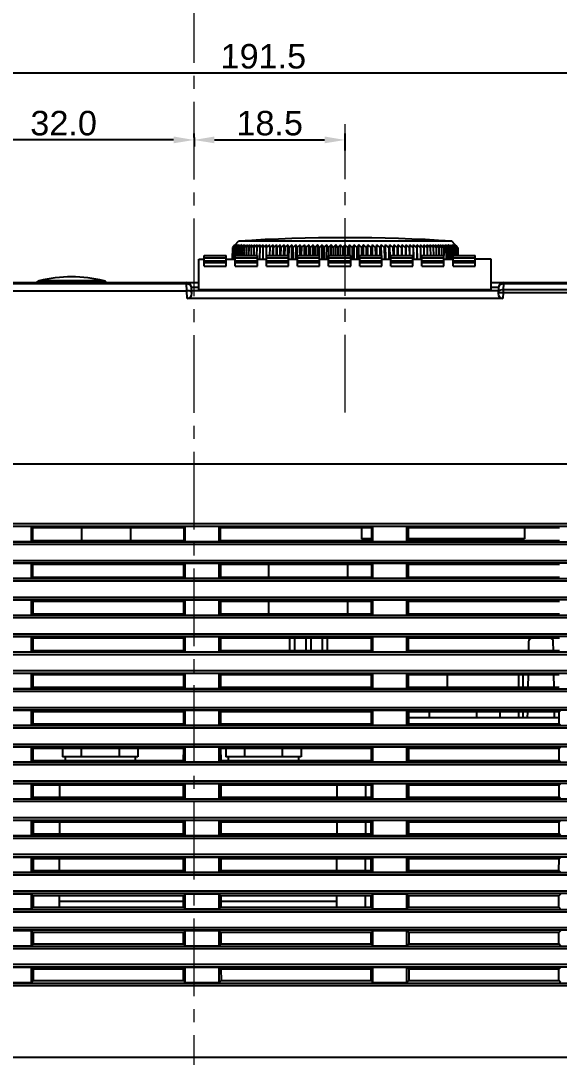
# Model space of a CAD drawing. Header units: millimetres. Extents: x 509 to 2357, y -197 to 647.
# Drawn here: x 2044.2 to 2110.2, y -30.8 to 96.1 of the extents above; entities that cross this region are included whole.
import ezdxf

# ---------------------------------------------------------------- set-up
doc = ezdxf.new("R2010")
doc.units = ezdxf.units.MM
doc.header["$PDMODE"] = 3
doc.header["$PDSIZE"] = 0.7
doc.linetypes.add('CENTER', pattern=[17.8, 10.75, -2.35, 2.35, -2.35])
doc.linetypes.add('CENTER2', pattern=[28.575, 19.05, -3.175, 3.175, -3.175])
doc.layers.get('Defpoints').update_dxf_attribs({"linetype": 'CONTINUOUS'})
doc.layers.add('3', color=112, linetype='CENTER', lineweight=15)
for name, color, linetype in [('BUTTON_PUSH_DXF_CONTINUOUS_LINE', 7, 'CONTINUOUS'), ('CASE_BODY_55DXF_CONTINUOUS_LINE', 7, 'CONTINUOUS'), ('COVER_TOP_55DXF_CONTINUOUS_LINE', 7, 'CONTINUOUS'), ('CT-16W_DXF_CONTINUOUS_LINE', 7, 'CONTINUOUS'), ('Dim', 1, 'CONTINUOUS'), ('FUSE50FE_DXF_CONTINUOUS_LINE', 7, 'CONTINUOUS'), ('HEX_M5X12_DXF_CONTINUOUS_LINE', 7, 'CONTINUOUS'), ('HEX_M6X12_DXF_CONTINUOUS_LINE', 7, 'CONTINUOUS'), ('KNOB_ROTARY_DXF_CONTINUOUS_LINE', 7, 'CONTINUOUS'), ('RELAY_HF49FDDXF_CONTINUOUS_LINE', 7, 'CONTINUOUS'), ('S_WASHER_M5_DXF_CONTINUOUS_LINE', 7, 'CONTINUOUS'), ('TERMINAL_DG2DXF_CONTINUOUS_LINE', 7, 'CONTINUOUS'), ('TRANSE_13_DXF_CONTINUOUS_LINE', 7, 'CONTINUOUS'), ('VR_DXF_CONTINUOUS_LINE', 7, 'CONTINUOUS')]:
    doc.layers.add(name, color=color, linetype=linetype)
doc.styles.add('OMI-1', font='arial.ttf', dxfattribs={"oblique": 1, "height": 3})
doc.dimstyles.new('1', dxfattribs={"dimtxt": 5, "dimasz": 2.5, "dimexe": 0.8, "dimexo": 0.3, "dimgap": 0.5, "dimtad": 1, "dimtoh": 1, "dimdec": 1, "dimzin": 0, "dimdsep": 46, "dimtxsty": 'OMI-1', "dimcen": 0, "dimclrd": 256, "dimclre": 256, "dimclrt": 256, "dimadec": 0, "dimazin": 0, "dimtfac": 0.8, "dimtdec": 1, "dimtix": 1, "dimtmove": 0, "dimatfit": 3, "dimfxl": 1, "dimtolj": 1, "dimtzin": 0, "dimarcsym": 0})

# ---------------------------------------------------------------- blocks, each defined once
blk = doc.blocks.new('*D4118')
at = {"layer": 'Defpoints', "color": 0}
for p in [(2033.47, 81.52), (2065.47, 82.13), (2033.47, 67.55)]:
    blk.add_point(p, dxfattribs=at)
at = {"layer": 'Dim', "lineweight": -2}
for p, q in [((2033.47, 67.85), (2033.47, 82.32)), ((2062.97, 81.52), (2035.97, 81.52)), ((2065.47, 81.83), (2065.47, 80.72))]:
    blk.add_line(p, q, dxfattribs=at)
at = {"layer": 'Dim'}
for points in [[(2035.97, 81.94), (2035.97, 81.11), (2033.47, 81.52)], [(2062.97, 81.11), (2062.97, 81.94), (2065.47, 81.52)]]:
    blk.add_solid(points, dxfattribs=at)
at = {"layer": 'Dim', "insert": (2049.47, 83.56), "char_height": 3, "attachment_point": 5, "style": 'OMI-1'}
blk.add_mtext('\\A1;32.0', dxfattribs=at)
blk = doc.blocks.new('*D4119')
at = {"layer": 'Defpoints', "color": 0}
for p in [(2065.47, 81.52), (2083.97, 81.52), (2083.97, 79.91)]:
    blk.add_point(p, dxfattribs=at)
at = {"layer": 'Dim', "lineweight": -2}
for p, q in [((2065.47, 81.82), (2065.47, 82.32)), ((2067.97, 81.52), (2081.47, 81.52)), ((2083.97, 80.21), (2083.97, 82.32))]:
    blk.add_line(p, q, dxfattribs=at)
at = {"layer": 'Dim'}
for points in [[(2067.97, 81.94), (2067.97, 81.11), (2065.47, 81.52)], [(2081.47, 81.11), (2081.47, 81.94), (2083.97, 81.52)]]:
    blk.add_solid(points, dxfattribs=at)
at = {"layer": 'Dim', "insert": (2074.72, 83.56), "char_height": 3, "attachment_point": 5, "style": 'OMI-1'}
blk.add_mtext('\\A1;18.5', dxfattribs=at)
blk = doc.blocks.new('*D4126')
at = {"layer": 'Defpoints', "color": 0}
for p in [(2169.71, 89.72), (1978.17, 41.85), (2169.71, 3.75)]:
    blk.add_point(p, dxfattribs=at)
at = {"layer": 'Dim', "lineweight": -2}
for p, q in [((1978.17, 42.15), (1978.17, 90.52)), ((2169.71, 4.05), (2169.71, 90.52)), ((1980.67, 89.72), (2167.21, 89.72))]:
    blk.add_line(p, q, dxfattribs=at)
at = {"layer": 'Dim'}
for points in [[(1980.67, 90.14), (1980.67, 89.3), (1978.17, 89.72)], [(2167.21, 89.3), (2167.21, 90.14), (2169.71, 89.72)]]:
    blk.add_solid(points, dxfattribs=at)
at = {"layer": 'Dim', "insert": (2073.94, 91.75), "char_height": 3, "attachment_point": 5, "style": 'OMI-1'}
blk.add_mtext('\\A1;191.5', dxfattribs=at)

msp = doc.modelspace()

# ---------------------------------------------------------------- linework, layer by layer
at = {"layer": '3', "linetype": 'CENTER2', "ltscale": 0.5}
for p, q in [((2065.47, -109.07), (2065.47, 183.69)), ((2083.97, 48.14), (2083.97, 83.46))]:
    msp.add_line(p, q, dxfattribs=at)
at = {"layer": 'BUTTON_PUSH_DXF_CONTINUOUS_LINE', "color": 7, "linetype": 'Continuous'}
msp.add_line((2054.43, 64.27), (2046.51, 64.27), dxfattribs=at)
for centre, radius, start, end in [((2050.47, 48.32), 16.43, 76.0428, 103.9572), ((2046.65, 63.68), 0.6, 103.9572, 142.2064), ((2054.29, 63.68), 0.6, 37.7936, 76.0428)]:
    msp.add_arc(centre, radius, start, end, dxfattribs=at)
at = {"layer": 'CASE_BODY_55DXF_CONTINUOUS_LINE', "color": 7, "linetype": 'Continuous'}
for p, q in [((1978.47, 41.85), (2152.47, 41.85)), ((2020.47, 34.53), (2135.47, 34.53)), ((2020.47, 34.23), (2135.47, 34.23)), ((2045.56, 34.16), (2041.38, 34.16)), ((2045.56, 32.34), (2045.56, 34.16)), ((2045.56, 34.16), (2045.69, 34.03)), ((2045.69, 34.03), (2045.69, 32.47)), ((2064.25, 34.03), (2045.69, 34.03)), ((2064.38, 34.16), (2064.25, 34.03)), ((2064.25, 32.47), (2064.25, 34.03)), ((2064.38, 32.34), (2064.38, 34.16)), ((2068.56, 34.16), (2064.38, 34.16)), ((2068.56, 32.34), (2068.56, 34.16)), ((2068.56, 34.16), (2068.69, 34.03)), ((2068.69, 34.03), (2068.69, 32.47)), ((2087.25, 34.03), (2068.69, 34.03)), ((2087.38, 34.16), (2087.25, 34.03)), ((2087.25, 32.47), (2087.25, 34.03)), ((2087.38, 32.34), (2087.38, 34.16)), ((2091.56, 34.16), (2087.38, 34.16)), ((2091.56, 32.34), (2091.56, 34.16)), ((2091.56, 34.16), (2091.69, 34.03)), ((2091.69, 34.03), (2091.69, 32.47)), ((2110.25, 34.03), (2091.69, 34.03)), ((2135.47, 32.27), (2020.47, 32.27)), ((2135.47, 31.98), (2020.47, 31.98)), ((2041.38, 32.34), (2045.56, 32.34)), ((2045.56, 32.34), (2045.69, 32.47)), ((2045.69, 32.47), (2064.25, 32.47)), ((2064.38, 32.34), (2064.25, 32.47)), ((2064.38, 32.34), (2068.56, 32.34)), ((2068.56, 32.34), (2068.69, 32.47)), ((2068.69, 32.47), (2087.25, 32.47)), ((2087.38, 32.34), (2087.25, 32.47)), ((2087.38, 32.34), (2091.56, 32.34)), ((2091.56, 32.34), (2091.69, 32.47)), ((2091.69, 32.47), (2110.25, 32.47)), ((2020.47, 30.03), (2135.47, 30.03)), ((2020.47, 29.73), (2135.47, 29.73)), ((2045.56, 29.66), (2041.38, 29.66)), ((2045.56, 27.84), (2045.56, 29.66)), ((2045.56, 29.66), (2045.7, 29.52)), ((2045.7, 29.52), (2045.7, 27.98)), ((2064.24, 29.52), (2045.7, 29.52)), ((2064.38, 29.66), (2064.24, 29.52)), ((2064.24, 27.98), (2064.24, 29.52)), ((2064.38, 27.84), (2064.38, 29.66)), ((2068.56, 29.66), (2064.38, 29.66)), ((2068.56, 27.84), (2068.56, 29.66)), ((2068.56, 29.66), (2068.7, 29.52)), ((2068.7, 29.52), (2068.7, 27.98)), ((2087.24, 29.52), (2068.7, 29.52)), ((2087.38, 29.66), (2087.24, 29.52)), ((2087.24, 27.98), (2087.24, 29.52)), ((2087.38, 27.84), (2087.38, 29.66)), ((2091.56, 29.66), (2087.38, 29.66)), ((2091.56, 27.84), (2091.56, 29.66)), ((2091.56, 29.66), (2091.7, 29.52)), ((2091.7, 29.52), (2091.7, 27.98)), ((2110.24, 29.52), (2091.7, 29.52)), ((2045.56, 27.84), (2045.7, 27.98)), ((2045.7, 27.98), (2064.24, 27.98)), ((2064.38, 27.84), (2064.24, 27.98)), ((2068.56, 27.84), (2068.7, 27.98)), ((2068.7, 27.98), (2087.24, 27.98)), ((2087.38, 27.84), (2087.24, 27.98)), ((2091.56, 27.84), (2091.7, 27.98)), ((2091.7, 27.98), (2110.24, 27.98)), ((2135.47, 27.77), (2020.47, 27.77)), ((2135.47, 27.48), (2020.47, 27.48)), ((2041.38, 27.84), (2045.56, 27.84)), ((2064.38, 27.84), (2068.56, 27.84)), ((2087.38, 27.84), (2091.56, 27.84)), ((2020.47, 25.53), (2135.47, 25.53)), ((2020.47, 25.23), (2135.47, 25.23)), ((2045.56, 25.16), (2041.38, 25.16)), ((2045.56, 23.34), (2045.56, 25.16)), ((2045.56, 25.16), (2045.71, 25.01)), ((2045.71, 25.01), (2045.71, 23.49)), ((2064.23, 25.01), (2045.71, 25.01)), ((2064.38, 25.16), (2064.23, 25.01)), ((2064.23, 23.49), (2064.23, 25.01)), ((2064.38, 23.34), (2064.38, 25.16)), ((2068.56, 25.16), (2064.38, 25.16)), ((2068.56, 23.34), (2068.56, 25.16)), ((2068.56, 25.16), (2068.71, 25.01)), ((2068.71, 25.01), (2068.71, 23.49)), ((2087.23, 25.01), (2068.71, 25.01)), ((2087.38, 25.16), (2087.23, 25.01)), ((2087.23, 23.49), (2087.23, 25.01)), ((2087.38, 23.34), (2087.38, 25.16)), ((2091.56, 25.16), (2087.38, 25.16)), ((2091.56, 23.34), (2091.56, 25.16)), ((2091.56, 25.16), (2091.71, 25.01)), ((2091.71, 25.01), (2091.71, 23.49)), ((2110.23, 25.01), (2091.71, 25.01)), ((2135.47, 23.27), (2020.47, 23.27)), ((2135.47, 22.98), (2020.47, 22.98)), ((2041.38, 23.34), (2045.56, 23.34)), ((2045.56, 23.34), (2045.71, 23.49)), ((2045.71, 23.49), (2064.23, 23.49)), ((2064.38, 23.34), (2064.23, 23.49)), ((2064.38, 23.34), (2068.56, 23.34)), ((2068.56, 23.34), (2068.71, 23.49)), ((2068.71, 23.49), (2087.23, 23.49)), ((2087.38, 23.34), (2087.23, 23.49)), ((2087.38, 23.34), (2091.56, 23.34)), ((2091.56, 23.34), (2091.71, 23.49)), ((2091.71, 23.49), (2110.23, 23.49)), ((2020.47, 21.03), (2135.47, 21.03)), ((2020.47, 20.73), (2135.47, 20.73)), ((2045.56, 20.66), (2041.38, 20.66)), ((2045.56, 18.84), (2045.56, 20.66)), ((2045.56, 20.66), (2045.71, 20.51)), ((2045.71, 20.51), (2045.72, 19)), ((2064.23, 20.51), (2045.71, 20.51)), ((2064.38, 20.66), (2064.23, 20.51)), ((2064.23, 19), (2064.23, 20.51)), ((2064.38, 18.84), (2064.38, 20.66)), ((2068.56, 20.66), (2064.38, 20.66)), ((2068.56, 18.84), (2068.56, 20.66)), ((2068.56, 20.66), (2068.71, 20.51)), ((2068.71, 20.51), (2068.72, 19)), ((2087.23, 20.51), (2068.71, 20.51)), ((2087.38, 20.66), (2087.23, 20.51)), ((2087.23, 19), (2087.23, 20.51)), ((2087.38, 18.84), (2087.38, 20.66)), ((2091.56, 20.66), (2087.38, 20.66)), ((2091.56, 18.84), (2091.56, 20.66)), ((2091.56, 20.66), (2091.71, 20.51)), ((2091.71, 20.51), (2091.72, 19)), ((2110.23, 20.51), (2091.71, 20.51)), ((2106.46, 20.06), (2106.44, 19)), ((2109.5, 19), (2109.48, 20.06)), ((2135.47, 18.77), (2020.47, 18.77)), ((2135.47, 18.48), (2020.47, 18.48)), ((2041.38, 18.84), (2045.56, 18.84)), ((2045.56, 18.84), (2045.72, 19)), ((2045.72, 19), (2064.23, 19)), ((2064.38, 18.84), (2064.23, 19)), ((2064.38, 18.84), (2068.56, 18.84)), ((2068.56, 18.84), (2068.72, 19)), ((2068.72, 19), (2087.23, 19)), ((2087.38, 18.84), (2087.23, 19)), ((2087.38, 18.84), (2091.56, 18.84)), ((2091.56, 18.84), (2091.72, 19)), ((2091.72, 19), (2110.23, 19)), ((2020.47, 16.53), (2135.47, 16.53)), ((2020.47, 16.23), (2135.47, 16.23)), ((2045.56, 16.16), (2041.38, 16.16)), ((2045.56, 14.34), (2045.56, 16.16)), ((2045.56, 16.16), (2045.72, 16)), ((2045.72, 16), (2045.72, 14.5)), ((2064.22, 16), (2045.72, 16)), ((2064.38, 16.16), (2064.22, 16)), ((2064.22, 14.5), (2064.22, 16)), ((2064.38, 14.34), (2064.38, 16.16)), ((2068.56, 16.16), (2064.38, 16.16)), ((2068.56, 14.34), (2068.56, 16.16)), ((2068.56, 16.16), (2068.72, 16)), ((2068.72, 16), (2068.72, 14.5)), ((2087.22, 16), (2068.72, 16)), ((2087.38, 16.16), (2087.22, 16)), ((2087.22, 14.5), (2087.22, 16)), ((2087.38, 14.34), (2087.38, 16.16)), ((2091.56, 16.16), (2087.38, 16.16)), ((2091.56, 14.34), (2091.56, 16.16)), ((2091.56, 16.16), (2091.72, 16)), ((2091.72, 16), (2091.72, 14.5)), ((2110.22, 16), (2091.72, 16)), ((2106.39, 16), (2106.36, 14.5)), ((2109.58, 14.5), (2109.55, 16)), ((2135.47, 14.27), (2020.47, 14.27)), ((2135.47, 13.98), (2020.47, 13.98)), ((2041.38, 14.34), (2045.56, 14.34)), ((2045.56, 14.34), (2045.72, 14.5)), ((2045.72, 14.5), (2064.22, 14.5)), ((2064.38, 14.34), (2064.22, 14.5)), ((2064.38, 14.34), (2068.56, 14.34)), ((2068.56, 14.34), (2068.72, 14.5)), ((2068.72, 14.5), (2087.22, 14.5)), ((2087.38, 14.34), (2087.22, 14.5)), ((2087.38, 14.34), (2091.56, 14.34)), ((2091.56, 14.34), (2091.72, 14.5)), ((2091.72, 14.5), (2110.22, 14.5)), ((2020.47, 12.03), (2135.47, 12.03)), ((2020.47, 11.73), (2135.47, 11.73)), ((2045.56, 11.66), (2041.38, 11.66)), ((2045.56, 9.84), (2045.56, 11.66)), ((2045.56, 11.66), (2045.73, 11.49)), ((2045.73, 11.49), (2045.73, 10.01)), ((2064.21, 11.49), (2045.73, 11.49)), ((2064.38, 11.66), (2064.21, 11.49)), ((2064.21, 10.01), (2064.21, 11.49)), ((2064.38, 9.84), (2064.38, 11.66)), ((2068.56, 11.66), (2064.38, 11.66)), ((2068.56, 9.84), (2068.56, 11.66)), ((2068.56, 11.66), (2068.73, 11.49)), ((2068.73, 11.49), (2068.73, 10.01)), ((2087.21, 11.49), (2068.73, 11.49)), ((2087.38, 11.66), (2087.21, 11.49)), ((2087.21, 10.01), (2087.21, 11.49)), ((2087.38, 9.84), (2087.38, 11.66)), ((2091.56, 11.66), (2087.38, 11.66)), ((2091.56, 9.84), (2091.56, 11.66)), ((2091.56, 11.66), (2091.73, 11.49)), ((2091.73, 11.49), (2091.73, 10.01)), ((2110.21, 11.49), (2091.73, 11.49)), ((2106.31, 11.49), (2106.3, 10.75)), ((2109.64, 10.75), (2109.63, 11.49)), ((2110.38, 11.66), (2110.21, 11.49)), ((2110.21, 10.01), (2110.21, 11.49)), ((2110.21, 10.75), (2091.73, 10.75)), ((2135.47, 9.77), (2020.47, 9.77)), ((2135.47, 9.48), (2020.47, 9.48)), ((2041.38, 9.84), (2045.56, 9.84)), ((2045.56, 9.84), (2045.73, 10.01)), ((2045.73, 10.01), (2064.21, 10.01)), ((2064.38, 9.84), (2064.21, 10.01)), ((2064.38, 9.84), (2068.56, 9.84)), ((2068.56, 9.84), (2068.73, 10.01)), ((2068.73, 10.01), (2087.21, 10.01)), ((2087.38, 9.84), (2087.21, 10.01)), ((2087.38, 9.84), (2091.56, 9.84)), ((2091.56, 9.84), (2091.73, 10.01)), ((2091.73, 10.01), (2110.21, 10.01)), ((2110.38, 9.84), (2110.21, 10.01)), ((2020.47, 7.53), (2135.47, 7.53)), ((2020.47, 7.23), (2135.47, 7.23)), ((2045.56, 7.16), (2041.38, 7.16)), ((2045.56, 5.34), (2045.56, 7.16)), ((2045.56, 7.16), (2045.73, 6.99)), ((2045.73, 6.99), (2045.74, 5.52)), ((2064.21, 6.99), (2045.73, 6.99)), ((2064.2, 5.52), (2064.21, 6.99)), ((2064.38, 7.16), (2064.21, 6.99)), ((2064.38, 5.34), (2064.38, 7.16)), ((2068.56, 7.16), (2064.38, 7.16)), ((2068.56, 5.34), (2068.56, 7.16)), ((2068.56, 7.16), (2068.73, 6.99)), ((2068.73, 6.99), (2068.74, 5.52)), ((2087.21, 6.99), (2068.73, 6.99)), ((2087.2, 5.52), (2087.21, 6.99)), ((2087.38, 7.16), (2087.21, 6.99)), ((2087.38, 5.34), (2087.38, 7.16)), ((2091.56, 7.16), (2087.38, 7.16)), ((2091.56, 5.34), (2091.56, 7.16)), ((2091.56, 7.16), (2091.73, 6.99)), ((2091.73, 6.99), (2091.74, 5.52)), ((2110.21, 6.99), (2091.73, 6.99)), ((2110.2, 5.52), (2110.21, 6.99)), ((2110.38, 7.16), (2110.21, 6.99)), ((2135.47, 5.27), (2020.47, 5.27)), ((2041.38, 5.34), (2045.56, 5.34)), ((2045.56, 5.34), (2045.74, 5.52)), ((2045.74, 5.52), (2064.2, 5.52)), ((2064.38, 5.34), (2064.2, 5.52)), ((2064.38, 5.34), (2068.56, 5.34)), ((2068.56, 5.34), (2068.74, 5.52)), ((2068.74, 5.52), (2087.2, 5.52)), ((2087.38, 5.34), (2087.2, 5.52)), ((2087.38, 5.34), (2091.56, 5.34)), ((2091.56, 5.34), (2091.74, 5.52)), ((2091.74, 5.52), (2110.2, 5.52)), ((2110.38, 5.34), (2110.2, 5.52)), ((2135.47, 4.98), (2020.47, 4.98)), ((2020.47, 3.03), (2135.47, 3.03)), ((2020.47, 2.73), (2135.47, 2.73)), ((2045.56, 2.66), (2041.38, 2.66)), ((2045.56, 0.84), (2045.56, 2.66)), ((2045.56, 2.66), (2045.74, 2.48)), ((2064.38, 2.66), (2064.2, 2.48)), ((2064.38, 0.84), (2064.38, 2.66)), ((2068.56, 2.66), (2064.38, 2.66)), ((2068.56, 0.84), (2068.56, 2.66)), ((2068.56, 2.66), (2068.74, 2.48)), ((2087.38, 2.66), (2087.2, 2.48)), ((2087.38, 0.84), (2087.38, 2.66)), ((2091.56, 2.66), (2087.38, 2.66)), ((2091.56, 0.84), (2091.56, 2.66)), ((2091.56, 2.66), (2091.74, 2.48)), ((2110.38, 2.66), (2110.2, 2.48)), ((2045.74, 2.48), (2045.74, 1.02)), ((2064.2, 2.48), (2045.74, 2.48)), ((2064.2, 1.02), (2064.2, 2.48)), ((2068.74, 2.48), (2068.74, 1.02)), ((2087.2, 2.48), (2068.74, 2.48)), ((2087.2, 1.02), (2087.2, 2.48)), ((2091.74, 2.48), (2091.74, 1.02)), ((2110.2, 2.48), (2091.74, 2.48)), ((2110.2, 1.02), (2110.2, 2.48)), ((2135.47, 0.77), (2020.47, 0.77)), ((2135.47, 0.48), (2020.47, 0.48)), ((2041.38, 0.84), (2045.56, 0.84)), ((2045.56, 0.84), (2045.74, 1.02)), ((2045.74, 1.02), (2064.2, 1.02)), ((2064.38, 0.84), (2064.2, 1.02)), ((2064.38, 0.84), (2068.56, 0.84)), ((2068.56, 0.84), (2068.74, 1.02)), ((2068.74, 1.02), (2087.2, 1.02)), ((2087.38, 0.84), (2087.2, 1.02)), ((2087.38, 0.84), (2091.56, 0.84)), ((2091.56, 0.84), (2091.74, 1.02)), ((2091.74, 1.02), (2110.2, 1.02)), ((2110.38, 0.84), (2110.2, 1.02)), ((2020.47, -1.47), (2135.47, -1.47)), ((2020.47, -1.77), (2135.47, -1.77)), ((2045.56, -1.84), (2041.38, -1.84)), ((2045.56, -3.66), (2045.56, -1.84)), ((2045.56, -1.84), (2045.75, -2.03)), ((2045.75, -2.03), (2045.75, -3.47)), ((2064.19, -2.03), (2045.75, -2.03)), ((2064.38, -1.84), (2064.19, -2.03)), ((2064.19, -3.47), (2064.19, -2.03)), ((2064.38, -3.66), (2064.38, -1.84)), ((2068.56, -1.84), (2064.38, -1.84)), ((2068.56, -3.66), (2068.56, -1.84)), ((2068.56, -1.84), (2068.75, -2.03)), ((2068.75, -2.03), (2068.75, -3.47)), ((2087.19, -2.03), (2068.75, -2.03)), ((2087.38, -1.84), (2087.19, -2.03)), ((2087.19, -3.47), (2087.19, -2.03)), ((2087.38, -3.66), (2087.38, -1.84)), ((2091.56, -1.84), (2087.38, -1.84)), ((2091.56, -3.66), (2091.56, -1.84)), ((2091.56, -1.84), (2091.75, -2.03)), ((2110.19, -2.03), (2091.75, -2.03)), ((2091.75, -2.03), (2091.75, -3.47)), ((2110.38, -1.84), (2110.19, -2.03)), ((2110.19, -3.47), (2110.19, -2.03)), ((2135.47, -3.73), (2020.47, -3.73)), ((2041.38, -3.66), (2045.56, -3.66)), ((2045.56, -3.66), (2045.75, -3.47)), ((2045.75, -3.47), (2064.19, -3.47)), ((2064.38, -3.66), (2064.19, -3.47)), ((2064.38, -3.66), (2068.56, -3.66)), ((2068.56, -3.66), (2068.75, -3.47)), ((2068.75, -3.47), (2087.19, -3.47)), ((2087.38, -3.66), (2087.19, -3.47)), ((2087.38, -3.66), (2091.56, -3.66)), ((2091.56, -3.66), (2091.75, -3.47)), ((2091.75, -3.47), (2110.19, -3.47)), ((2110.38, -3.66), (2110.19, -3.47)), ((2135.47, -4.02), (2020.47, -4.02)), ((2020.47, -5.97), (2135.47, -5.97)), ((2020.47, -6.27), (2135.47, -6.27)), ((2045.56, -6.34), (2041.38, -6.34)), ((2045.56, -8.16), (2045.56, -6.34)), ((2045.56, -6.34), (2045.75, -6.53)), ((2064.38, -6.34), (2064.19, -6.53)), ((2064.38, -8.16), (2064.38, -6.34)), ((2068.56, -6.34), (2064.38, -6.34)), ((2068.56, -8.16), (2068.56, -6.34)), ((2068.56, -6.34), (2068.75, -6.53)), ((2087.38, -6.34), (2087.19, -6.53)), ((2087.38, -8.16), (2087.38, -6.34)), ((2091.56, -6.34), (2087.38, -6.34)), ((2091.56, -8.16), (2091.56, -6.34)), ((2091.56, -6.34), (2091.75, -6.53)), ((2110.38, -6.34), (2110.19, -6.53)), ((2045.75, -6.53), (2045.76, -7.96)), ((2064.19, -6.53), (2045.75, -6.53)), ((2064.18, -7.96), (2064.19, -6.53)), ((2068.75, -6.53), (2068.76, -7.96)), ((2087.19, -6.53), (2068.75, -6.53)), ((2087.18, -7.96), (2087.19, -6.53)), ((2110.19, -6.53), (2091.75, -6.53)), ((2091.75, -6.53), (2091.76, -7.96)), ((2110.18, -7.96), (2110.19, -6.53)), ((2135.47, -8.23), (2020.47, -8.23)), ((2135.47, -8.52), (2020.47, -8.52)), ((2041.38, -8.16), (2045.56, -8.16)), ((2045.56, -8.16), (2045.76, -7.96)), ((2045.76, -7.96), (2064.18, -7.96)), ((2064.38, -8.16), (2064.18, -7.96)), ((2064.38, -8.16), (2068.56, -8.16)), ((2068.56, -8.16), (2068.76, -7.96)), ((2068.76, -7.96), (2087.18, -7.96)), ((2087.38, -8.16), (2087.18, -7.96)), ((2087.38, -8.16), (2091.56, -8.16)), ((2091.56, -8.16), (2091.76, -7.96)), ((2091.76, -7.96), (2110.18, -7.96)), ((2110.38, -8.16), (2110.18, -7.96)), ((2135.47, -10.47), (1995.47, -10.47)), ((2135.47, -10.77), (1995.47, -10.77)), ((2045.56, -10.84), (2041.38, -10.84)), ((2045.56, -12.66), (2045.56, -10.84)), ((2045.56, -10.84), (2045.76, -11.04)), ((2045.76, -11.04), (2045.76, -12.46)), ((2064.18, -11.04), (2045.76, -11.04)), ((2064.38, -10.84), (2064.18, -11.04)), ((2064.18, -12.46), (2064.18, -11.04)), ((2064.38, -12.66), (2064.38, -10.84)), ((2068.56, -10.84), (2064.38, -10.84)), ((2068.56, -12.66), (2068.56, -10.84)), ((2068.56, -10.84), (2068.76, -11.04)), ((2068.76, -11.04), (2068.76, -12.46)), ((2087.18, -11.04), (2068.76, -11.04)), ((2087.38, -10.84), (2087.18, -11.04)), ((2087.18, -12.46), (2087.18, -11.04)), ((2091.56, -10.84), (2087.38, -10.84)), ((2087.38, -12.66), (2087.38, -10.84)), ((2091.56, -12.66), (2091.56, -10.84)), ((2091.56, -10.84), (2091.76, -11.04)), ((2110.18, -11.04), (2091.76, -11.04)), ((2091.76, -11.04), (2091.76, -12.46)), ((2110.38, -10.84), (2110.18, -11.04)), ((2110.18, -12.46), (2110.18, -11.04)), ((2041.38, -12.66), (2045.56, -12.66)), ((2045.56, -12.66), (2045.76, -12.46)), ((2045.76, -12.46), (2064.18, -12.46)), ((2064.38, -12.66), (2064.18, -12.46)), ((2064.38, -12.66), (2068.56, -12.66)), ((2068.56, -12.66), (2068.76, -12.46)), ((2068.76, -12.46), (2087.18, -12.46)), ((2087.38, -12.66), (2087.18, -12.46)), ((2087.38, -12.66), (2091.56, -12.66)), ((2091.56, -12.66), (2091.76, -12.46)), ((2091.76, -12.46), (2110.18, -12.46)), ((2110.38, -12.66), (2110.18, -12.46)), ((1995.47, -12.73), (2135.47, -12.73)), ((1995.47, -13.02), (2135.47, -13.02)), ((2135.47, -14.97), (1995.47, -14.97)), ((2135.47, -15.27), (1995.47, -15.27)), ((2045.56, -15.34), (2041.38, -15.34)), ((2045.56, -17.16), (2045.56, -15.34)), ((2045.56, -15.34), (2045.77, -15.55)), ((2045.77, -15.55), (2045.77, -16.95)), ((2064.17, -15.55), (2045.77, -15.55)), ((2064.38, -15.34), (2064.17, -15.55)), ((2064.17, -16.95), (2064.17, -15.55)), ((2064.38, -17.16), (2064.38, -15.34)), ((2068.56, -15.34), (2064.38, -15.34)), ((2068.56, -17.16), (2068.56, -15.34)), ((2068.56, -15.34), (2068.77, -15.55)), ((2068.77, -15.55), (2068.77, -16.95)), ((2087.17, -15.55), (2068.77, -15.55)), ((2087.38, -15.34), (2087.17, -15.55)), ((2087.17, -16.95), (2087.17, -15.55)), ((2091.56, -15.34), (2087.38, -15.34)), ((2087.38, -17.16), (2087.38, -15.34)), ((2091.56, -15.34), (2091.77, -15.55)), ((2091.56, -17.16), (2091.56, -15.34)), ((2110.17, -15.55), (2091.77, -15.55)), ((2091.77, -15.55), (2091.77, -16.95)), ((2110.38, -15.34), (2110.17, -15.55)), ((2110.17, -16.95), (2110.17, -15.55)), ((1995.47, -17.23), (2135.47, -17.23)), ((1995.47, -17.52), (2135.47, -17.52)), ((2041.38, -17.16), (2045.56, -17.16)), ((2045.56, -17.16), (2045.77, -16.95)), ((2045.77, -16.95), (2064.17, -16.95)), ((2064.38, -17.16), (2064.17, -16.95)), ((2064.38, -17.16), (2068.56, -17.16)), ((2068.56, -17.16), (2068.77, -16.95)), ((2068.77, -16.95), (2087.17, -16.95)), ((2087.38, -17.16), (2087.17, -16.95)), ((2087.38, -17.16), (2091.56, -17.16)), ((2091.56, -17.16), (2091.77, -16.95)), ((2091.77, -16.95), (2110.17, -16.95)), ((2110.38, -17.16), (2110.17, -16.95)), ((2135.47, -19.47), (1995.47, -19.47)), ((2135.47, -19.77), (1995.47, -19.77)), ((2045.56, -19.84), (2041.38, -19.84)), ((2045.56, -21.66), (2045.56, -19.84)), ((2045.56, -19.84), (2045.77, -20.05)), ((2045.77, -20.05), (2045.78, -21.44)), ((2064.17, -20.05), (2045.77, -20.05)), ((2064.16, -21.44), (2064.17, -20.05)), ((2064.38, -19.84), (2064.17, -20.05)), ((2064.38, -21.66), (2064.38, -19.84)), ((2068.56, -19.84), (2064.38, -19.84)), ((2068.56, -19.84), (2068.77, -20.05)), ((2068.56, -21.66), (2068.56, -19.84)), ((2087.17, -20.05), (2068.77, -20.05)), ((2068.77, -20.05), (2068.78, -21.44)), ((2087.16, -21.44), (2087.17, -20.05)), ((2087.38, -19.84), (2087.17, -20.05)), ((2091.56, -19.84), (2087.38, -19.84)), ((2087.38, -21.66), (2087.38, -19.84)), ((2091.56, -19.84), (2091.77, -20.05)), ((2091.56, -21.66), (2091.56, -19.84)), ((2110.17, -20.05), (2091.77, -20.05)), ((2091.77, -20.05), (2091.78, -21.44)), ((2110.16, -21.44), (2110.17, -20.05)), ((2110.38, -19.84), (2110.17, -20.05)), ((2045.56, -21.66), (2045.78, -21.44)), ((2045.78, -21.44), (2064.16, -21.44)), ((2064.38, -21.66), (2064.16, -21.44)), ((2068.56, -21.66), (2068.78, -21.44)), ((2068.78, -21.44), (2087.16, -21.44)), ((2087.38, -21.66), (2087.16, -21.44)), ((2091.56, -21.66), (2091.78, -21.44)), ((2091.78, -21.44), (2110.16, -21.44)), ((2110.38, -21.66), (2110.16, -21.44)), ((1995.47, -21.73), (2135.47, -21.73)), ((1995.47, -22.02), (2135.47, -22.02)), ((2041.38, -21.66), (2045.56, -21.66)), ((2064.38, -21.66), (2068.56, -21.66)), ((2087.38, -21.66), (2091.56, -21.66)), ((1978.47, -30.8), (2152.47, -30.8))]:
    msp.add_line(p, q, dxfattribs=at)
for centre, start, end in [((2106.96, 20.05), 113.619, 179), ((2108.98, 20.05), 1, 66.381)]:
    msp.add_arc(centre, 0.5, start, end, dxfattribs=at)
at = {"layer": 'COVER_TOP_55DXF_CONTINUOUS_LINE', "color": 7, "linetype": 'Continuous'}
for p, q in [((2036.97, 64.05), (2066.07, 64.05)), ((2064.55, 63.89), (2036.97, 63.89)), ((2064.55, 63.89), (2064.55, 64.05)), ((2064.59, 63.06), (2064.55, 63.89)), ((2065.19, 62.7), (2065.15, 63.48)), ((2065.15, 63.48), (2066.07, 63.48)), ((2101.87, 64.05), (2132.12, 64.05)), ((2101.87, 63.48), (2102.79, 63.48)), ((2102.79, 63.48), (2102.75, 62.7)), ((2103.39, 63.89), (2103.36, 63.22)), ((2103.39, 63.89), (2103.39, 64.05)), ((2132.12, 63.89), (2103.39, 63.89)), ((1980.58, 63.06), (2064.57, 63.06)), ((2064.62, 62.1), (2064.57, 63.06)), ((2102.77, 63.05), (2065.17, 63.05)), ((2103.36, 62.82), (2103.32, 62.1)), ((2103.36, 63.22), (2103.36, 62.82)), ((2103.36, 63.22), (2131.98, 63.22)), ((2103.36, 62.82), (2131.98, 62.82)), ((2103.32, 62.1), (2064.62, 62.1)), ((1978.47, 41.85), (2152.47, 41.85))]:
    msp.add_line(p, q, dxfattribs=at)
for centre, start, end in [((2064.55, 63.45), 3, 90), ((2103.39, 63.45), 90, 177)]:
    msp.add_arc(centre, 0.6, start, end, dxfattribs=at)
for centre, major_axis in [((2064.59, 62.7), (-0.448, 0.425)), ((2103.35, 62.7), (0.448, 0.425))]:
    msp.add_ellipse(centre, major_axis=major_axis, ratio=0.946369, start_param=-3.925621, end_param=-2.357564, dxfattribs=at)
for points, knots in [([(2065.15, 63.48), (2065.14, 63.54), (2065.1, 63.66), (2064.96, 63.79), (2064.77, 63.87), (2064.62, 63.89), (2064.55, 63.89)], [0, 0, 0, 0, 0.213017, 0.448943, 0.714421, 1, 1, 1, 1]), ([(2103.18, 63.86), (2103.08, 63.84), (2102.9, 63.75), (2102.8, 63.57), (2102.79, 63.48)], [0, 0, 0, 0, 0.544212, 1, 1, 1, 1]), ([(2064.94, 63.02), (2064.91, 63.03), (2064.8, 63.05), (2064.68, 63.06), (2064.59, 63.06)], [0, 0, 0, 0, 0.228523, 1, 1, 1, 1]), ([(2065.18, 62.82), (2065.18, 62.84), (2065.16, 62.9), (2065.07, 62.97), (2064.99, 63), (2064.94, 63.02)], [0, 0, 0, 0, 0.186289, 0.532164, 1, 1, 1, 1]), ([(2102.76, 62.82), (2102.76, 62.84), (2102.77, 62.93), (2102.82, 63.01), (2102.87, 63.05)], [0, 0, 0, 0, 0.241539, 1, 1, 1, 1]), ([(2102.76, 62.82), (2102.76, 62.82), (2102.79, 62.82), (2102.82, 62.83), (2102.9, 62.83), (2102.95, 62.83), (2102.98, 62.83)], [0, 0, 0, 0, 0.07263, 0.269152, 0.58333, 1, 1, 1, 1]), ([(2102.98, 62.83), (2103.01, 62.83), (2103.14, 62.83), (2103.26, 62.82), (2103.36, 62.82)], [0, 0, 0, 0, 0.224312, 1, 1, 1, 1]), ([(2102.99, 63.14), (2103.02, 63.15), (2103.13, 63.21), (2103.26, 63.22), (2103.36, 63.22)], [0, 0, 0, 0, 0.239461, 1, 1, 1, 1])]:
    msp.add_open_spline(points, degree=3, knots=knots, dxfattribs=at)
for points in [[(2103.39, 63.89), (2103.32, 63.89), (2103.25, 63.88), (2103.18, 63.86)], [(2102.87, 63.05), (2102.91, 63.09), (2102.95, 63.12), (2102.99, 63.14)]]:
    msp.add_open_spline(points, degree=3, dxfattribs=at)
at = {"layer": 'CT-16W_DXF_CONTINUOUS_LINE', "color": 7, "linetype": 'Continuous'}
for p, q in [((2096.47, 16), (2096.47, 14.5)), ((2105.27, 14.5), (2105.27, 16)), ((2105.77, 16), (2105.77, 14.5)), ((2105.27, 10.75), (2105.27, 11.49)), ((2105.77, 11.49), (2105.77, 10.75))]:
    msp.add_line(p, q, dxfattribs=at)
at = {"layer": 'FUSE50FE_DXF_CONTINUOUS_LINE', "color": 7, "linetype": 'Continuous'}
for p, q in [((2048.97, 2.48), (2048.97, 1.02)), ((2082.97, 2.48), (2082.97, 1.02)), ((2086.47, 2.48), (2086.47, 1.02)), ((2048.97, -2.03), (2048.97, -3.47)), ((2082.97, -2.03), (2082.97, -3.47)), ((2086.47, -2.03), (2086.47, -3.47)), ((2048.97, -7.96), (2048.97, -6.53)), ((2082.97, -7.96), (2082.97, -6.53)), ((2086.47, -7.96), (2086.47, -6.53)), ((2048.97, -12.46), (2048.97, -11.04)), ((2082.97, -12.46), (2082.97, -11.04)), ((2086.47, -12.46), (2086.47, -11.04)), ((2064.18, -11.75), (2048.97, -11.75)), ((2082.97, -11.75), (2068.76, -11.75))]:
    msp.add_line(p, q, dxfattribs=at)
at = {"layer": 'HEX_M5X12_DXF_CONTINUOUS_LINE', "color": 7, "linetype": 'Continuous'}
for p, q in [((2049.35, 6.99), (2049.35, 5.95)), ((2051.66, 6.99), (2051.66, 5.95)), ((2056.28, 6.99), (2056.28, 5.95)), ((2058.59, 6.99), (2058.59, 5.95)), ((2069.35, 6.99), (2069.35, 5.95)), ((2071.66, 6.99), (2071.66, 5.95)), ((2076.28, 6.99), (2076.28, 5.95)), ((2078.59, 6.99), (2078.59, 5.95)), ((2049.72, 5.95), (2049.35, 5.95)), ((2052.4, 5.95), (2051.29, 5.95)), ((2056.65, 5.95), (2055.54, 5.95)), ((2058.59, 5.95), (2058.22, 5.95)), ((2069.72, 5.95), (2069.35, 5.95)), ((2072.4, 5.95), (2071.29, 5.95)), ((2076.65, 5.95), (2075.54, 5.95)), ((2078.59, 5.95), (2078.22, 5.95))]:
    msp.add_line(p, q, dxfattribs=at)
at = {"layer": 'HEX_M6X12_DXF_CONTINUOUS_LINE', "color": 7, "linetype": 'Continuous'}
for p, q in [((2094.28, 11.49), (2094.28, 10.75)), ((2100.06, 11.49), (2100.06, 10.75)), ((2102.94, 11.49), (2102.94, 10.75))]:
    msp.add_line(p, q, dxfattribs=at)
at = {"layer": 'KNOB_ROTARY_DXF_CONTINUOUS_LINE', "color": 7, "linetype": 'Continuous'}
for p, q in [((2070.41, 68.6), (2070.48, 68.67)), ((2070.48, 68.67), (2070.41, 68.6)), ((2070.47, 68.63), (2070.5, 68.67)), ((2070.5, 68.67), (2070.47, 68.63)), ((2070.49, 68.68), (2070.9, 69.12)), ((2070.49, 68.6), (2070.55, 68.67)), ((2070.57, 68.6), (2070.62, 68.67)), ((2070.66, 68.6), (2070.72, 68.67)), ((2070.78, 68.6), (2070.83, 68.67)), ((2097.04, 69.12), (2070.9, 69.12)), ((2070.93, 68.6), (2070.97, 68.67)), ((2073.91, 68.34), (2073.94, 68.67)), ((2074.32, 68.34), (2074.33, 68.67)), ((2074.74, 68.34), (2074.73, 68.67)), ((2075.13, 67.35), (2075.15, 68.67)), ((2075.18, 68.34), (2075.15, 68.67)), ((2075.57, 67.35), (2075.59, 68.67)), ((2076.02, 67.35), (2076.04, 68.67)), ((2076.48, 67.35), (2076.5, 68.67)), ((2076.96, 67.35), (2076.98, 68.67)), ((2077.45, 66.92), (2077.47, 68.67)), ((2077.95, 66.92), (2077.97, 68.67)), ((2078.47, 67.35), (2078.48, 68.67)), ((2078.99, 67.35), (2079, 68.67)), ((2079.52, 67.35), (2079.53, 68.67)), ((2080.06, 67.35), (2080.07, 68.67)), ((2080.61, 67.35), (2080.61, 68.67)), ((2081.16, 66.92), (2081.16, 68.67)), ((2081.71, 66.92), (2081.72, 68.67)), ((2082.27, 67.35), (2082.28, 68.67)), ((2082.84, 67.35), (2082.84, 68.67)), ((2083.4, 67.35), (2083.41, 68.67)), ((2083.97, 67.35), (2083.97, 68.67)), ((2084.54, 67.35), (2084.54, 68.67)), ((2085.1, 66.92), (2085.1, 68.67)), ((2085.67, 66.92), (2085.66, 68.67)), ((2086.23, 67.35), (2086.22, 68.67)), ((2086.78, 67.35), (2086.78, 68.67)), ((2087.33, 67.35), (2087.33, 68.67)), ((2087.88, 67.35), (2087.87, 68.67)), ((2088.42, 67.35), (2088.41, 68.67)), ((2088.95, 66.92), (2088.94, 68.67)), ((2089.48, 66.92), (2089.46, 68.67)), ((2089.98, 67.35), (2089.97, 68.67)), ((2090.49, 67.35), (2090.47, 68.67)), ((2090.98, 67.35), (2090.96, 68.67)), ((2091.46, 67.35), (2091.44, 68.67)), ((2091.92, 67.35), (2091.9, 68.67)), ((2092.38, 66.92), (2092.35, 68.67)), ((2092.79, 68.67), (2092.77, 68.34)), ((2092.82, 66.92), (2092.79, 68.67)), ((2093.21, 68.67), (2093.2, 68.34)), ((2093.61, 68.67), (2093.62, 68.34)), ((2094, 68.67), (2094.03, 68.34)), ((2096.97, 68.67), (2097.01, 68.6)), ((2097.45, 68.68), (2097.04, 69.12)), ((2097.11, 68.67), (2097.16, 68.6)), ((2097.22, 68.67), (2097.28, 68.6)), ((2097.32, 68.67), (2097.38, 68.6)), ((2097.39, 68.67), (2097.45, 68.6)), ((2097.44, 68.67), (2097.47, 68.63)), ((2097.47, 68.63), (2097.44, 68.67)), ((2097.53, 68.6), (2097.46, 68.67)), ((2097.46, 68.67), (2097.53, 68.6)), ((2070.17, 68.34), (2070.14, 66.92)), ((2070.18, 68.34), (2070.15, 66.92)), ((2070.17, 68.34), (2070.18, 68.35)), ((2070.27, 68.43), (2070.18, 68.34)), ((2070.22, 68.34), (2070.19, 66.92)), ((2070.3, 68.41), (2070.22, 68.34)), ((2070.28, 68.34), (2070.25, 66.92)), ((2070.38, 68.44), (2070.28, 68.34)), ((2070.37, 68.34), (2070.33, 66.92)), ((2070.44, 68.41), (2070.37, 68.34)), ((2070.47, 68.34), (2070.44, 66.92)), ((2070.55, 68.41), (2070.47, 68.34)), ((2070.52, 68.4), (2070.53, 68.41)), ((2070.61, 68.34), (2070.58, 67.35)), ((2070.69, 68.42), (2070.61, 68.34)), ((2070.76, 68.34), (2070.74, 67.35)), ((2070.86, 68.43), (2070.76, 68.34)), ((2070.94, 68.34), (2070.92, 67.35)), ((2071.14, 68.34), (2071.12, 67.35)), ((2071.37, 68.34), (2071.34, 67.35)), ((2071.61, 68.34), (2071.59, 67.35)), ((2071.88, 68.34), (2071.86, 67.35)), ((2072.17, 68.34), (2072.15, 67.35)), ((2072.48, 68.34), (2072.46, 67.35)), ((2072.81, 68.34), (2072.79, 67.35)), ((2073.16, 68.34), (2073.14, 67.35)), ((2073.53, 68.34), (2073.5, 66.92)), ((2073.91, 68.34), (2073.89, 66.92)), ((2074.32, 68.34), (2074.29, 66.92)), ((2074.74, 68.34), (2074.72, 67.35)), ((2075.18, 68.34), (2075.16, 67.35)), ((2075.63, 68.34), (2075.61, 67.35)), ((2076.1, 68.34), (2076.08, 67.35)), ((2076.58, 68.34), (2076.56, 67.35)), ((2077.07, 68.34), (2077.05, 66.92)), ((2077.58, 68.34), (2077.56, 66.92)), ((2078.1, 68.34), (2078.08, 66.92)), ((2078.62, 68.34), (2078.61, 67.35)), ((2079.16, 68.34), (2079.15, 67.35)), ((2079.71, 68.34), (2079.7, 67.35)), ((2080.26, 68.34), (2080.25, 67.35)), ((2080.82, 68.34), (2080.81, 67.35)), ((2081.38, 68.34), (2081.38, 66.92)), ((2081.95, 68.34), (2081.95, 66.92)), ((2082.53, 68.34), (2082.53, 67.35)), ((2083.1, 68.34), (2083.1, 67.35)), ((2083.68, 68.34), (2083.68, 67.35)), ((2084.26, 68.34), (2084.26, 67.35)), ((2084.84, 68.34), (2084.84, 66.92)), ((2085.41, 68.34), (2085.42, 66.92)), ((2085.99, 68.34), (2085.99, 67.35)), ((2086.56, 68.34), (2086.56, 67.35)), ((2087.12, 68.34), (2087.13, 67.35)), ((2087.68, 68.34), (2087.69, 67.35)), ((2088.23, 68.34), (2088.24, 67.35)), ((2088.78, 68.34), (2088.79, 66.92)), ((2089.32, 68.34), (2089.33, 66.92)), ((2089.84, 68.34), (2089.86, 67.35)), ((2090.36, 68.34), (2090.37, 67.35)), ((2090.87, 68.34), (2090.88, 67.35)), ((2091.36, 68.34), (2091.38, 67.35)), ((2091.84, 68.34), (2091.86, 67.35)), ((2092.31, 68.34), (2092.33, 66.92)), ((2092.77, 68.34), (2092.79, 66.92)), ((2093.2, 68.34), (2093.23, 66.92)), ((2093.62, 68.34), (2093.64, 67.35)), ((2094.03, 68.34), (2094.05, 67.35)), ((2094.41, 68.34), (2094.43, 67.35)), ((2094.78, 68.34), (2094.8, 67.35)), ((2095.13, 68.34), (2095.15, 67.35)), ((2095.46, 68.34), (2095.48, 67.35)), ((2095.77, 68.34), (2095.79, 67.35)), ((2096.06, 68.34), (2096.08, 67.35)), ((2096.33, 68.34), (2096.36, 66.92)), ((2096.57, 68.34), (2096.61, 66.92)), ((2096.8, 68.34), (2096.83, 66.92)), ((2097, 68.34), (2097.03, 66.92)), ((2097.18, 68.34), (2097.08, 68.43)), ((2097.18, 68.34), (2097.2, 67.35)), ((2097.33, 68.34), (2097.25, 68.42)), ((2097.33, 68.34), (2097.36, 67.35)), ((2097.47, 68.34), (2097.39, 68.41)), ((2097.41, 68.41), (2097.42, 68.4)), ((2097.47, 68.34), (2097.49, 67.35)), ((2097.57, 68.34), (2097.5, 68.41)), ((2097.66, 68.34), (2097.56, 68.44)), ((2097.57, 68.34), (2097.6, 67.35)), ((2097.72, 68.34), (2097.65, 68.41)), ((2097.66, 68.34), (2097.68, 67.35)), ((2097.76, 68.34), (2097.67, 68.43)), ((2097.72, 68.34), (2097.74, 67.35)), ((2097.77, 68.34), (2097.76, 68.35)), ((2097.76, 68.34), (2097.78, 67.35)), ((2097.77, 68.34), (2097.79, 67.35))]:
    msp.add_line(p, q, dxfattribs=at)
for centre, radius, start, end in [((2103.27, 37.34), 45.35, 136.4387, 136.752), ((2102.95, 36.51), 45.68, 135.3149, 135.6637), ((2103.48, 39.71), 43.88, 138.7734, 139.1495), ((2102.87, 35.52), 46.29, 134.2772, 134.7202), ((2104.01, 40.65), 43.64, 140.1837, 140.4909), ((2102.83, 34.59), 46.89, 133.3838, 133.7877), ((2104.51, 41.73), 43.29, 141.6379, 141.9413), ((2103.06, 33.45), 47.81, 132.5686, 133.0112), ((2105.17, 42.78), 43.1, 143.2038, 143.5023), ((2103.22, 32.47), 48.57, 131.826, 132.2679), ((2106.04, 43.8), 43.1, 144.8869, 145.179), ((2103.41, 31.56), 49.28, 131.1529, 131.5873), ((2107.61, 44.49), 43.9, 146.6931, 147.088), ((2103.59, 30.73), 49.92, 130.5457, 130.9602), ((2083.97, -130.45), 200, 86.2544, 93.7456), ((2108.62, 45.71), 43.95, 148.5128, 149.0072), ((2103.8, 29.97), 50.52, 130.0018, 130.3966), ((2104.53, 28.66), 51.86, 129.5207, 130.0803), ((2110.48, 46.58), 44.96, 150.5777, 151.051), ((2104.83, 27.96), 52.45, 129.0956, 129.6539), ((2112.9, 47.38), 46.52, 152.7748, 153.223), ((2105.15, 27.34), 52.97, 128.7264, 129.2836), ((2116.05, 48.11), 48.83, 155.1046, 155.5233), ((2105.48, 26.8), 53.43, 128.4114, 128.9676), ((2120.25, 48.75), 52.19, 157.5656, 157.9502), ((2105.82, 26.34), 53.82, 128.149, 128.7044), ((2125.97, 49.29), 57.08, 160.1537, 160.4994), ((2106.17, 25.97), 54.13, 127.9379, 128.4927), ((2134.06, 49.71), 64.34, 162.8621, 163.164), ((2106.53, 25.69), 54.37, 127.7772, 128.3315), ((2146.12, 49.97), 75.58, 165.6808, 165.9344), ((2106.89, 25.5), 54.53, 127.666, 128.2201), ((2165.66, 50.02), 94.29, 168.5968, 168.7977), ((2107.26, 25.41), 54.6, 127.6038, 128.1579), ((2201.98, 49.69), 129.8, 171.5936, 171.7382), ((2107.63, 25.41), 54.59, 127.5903, 128.1447), ((2108.01, 25.5), 54.5, 127.6254, 128.1803), ((2108.38, 25.68), 54.33, 127.7093, 128.2649), ((2108.76, 25.96), 54.07, 127.8424, 128.3989), ((1957.67, 54.07), 118.82, 6.8977, 7.0552), ((2109.14, 26.33), 53.74, 128.0253, 128.5831), ((1989.41, 53.26), 87.99, 9.8676, 10.082), ((2109.53, 26.79), 53.33, 128.259, 128.8181), ((2007.14, 52.61), 71.2, 12.7683, 13.036), ((2109.91, 27.33), 52.85, 128.5446, 129.1053), ((2018.38, 51.97), 60.93, 15.5829, 15.8997), ((2110.3, 27.96), 52.3, 128.8834, 129.4459), ((2026.1, 51.32), 54.22, 18.2972, 18.6585), ((2110.69, 28.66), 51.69, 129.2772, 129.8416), ((2031.68, 50.62), 49.68, 20.9002, 21.301), ((2111.09, 29.43), 51.02, 129.7279, 130.2943), ((2035.89, 49.87), 46.55, 23.3836, 23.8191), ((2111.49, 30.27), 50.3, 130.2377, 130.8062), ((2039.16, 49.06), 44.41, 25.7421, 26.2075), ((2111.91, 31.17), 49.54, 130.8091, 131.3797), ((2041.76, 48.19), 42.96, 27.9728, 28.4635), ((2112.34, 32.13), 48.75, 131.445, 132.0176), ((2043.87, 47.27), 42.05, 30.0751, 30.5869), ((2112.78, 33.13), 47.93, 132.1485, 132.723), ((2045.61, 46.3), 41.54, 32.0498, 32.5791), ((2113.24, 34.18), 47.1, 132.9231, 133.4992), ((2047.08, 45.29), 41.34, 33.8996, 34.4428), ((2113.73, 35.26), 46.27, 133.7726, 134.35), ((2048.32, 44.23), 41.38, 35.6279, 36.1821), ((2114.25, 36.36), 45.45, 134.701, 135.2792), ((2049.39, 43.15), 41.63, 37.239, 37.8017), ((2114.8, 37.49), 44.65, 135.7129, 136.2913), ((2050.32, 42.04), 42.03, 38.7376, 39.3065), ((2115.41, 38.63), 43.89, 136.813, 137.3908), ((2051.14, 40.91), 42.56, 40.1287, 40.702), ((2116.07, 39.77), 43.19, 138.0062, 138.5825), ((2051.87, 39.77), 43.19, 41.4175, 41.9938), ((2116.8, 40.91), 42.56, 139.298, 139.8713), ((2052.53, 38.63), 43.89, 42.6092, 43.187), ((2117.62, 42.04), 42.03, 140.6935, 141.2624), ((2053.14, 37.49), 44.65, 43.7087, 44.2871), ((2118.55, 43.15), 41.63, 142.1983, 142.761), ((2053.69, 36.36), 45.45, 44.7208, 45.299), ((2119.62, 44.23), 41.38, 143.8179, 144.3721), ((2054.21, 35.26), 46.27, 45.65, 46.2274), ((2120.87, 45.29), 41.34, 145.5572, 146.1004), ((2054.7, 34.18), 47.1, 46.5008, 47.0769), ((2122.33, 46.3), 41.54, 147.4209, 147.9502), ((2055.16, 33.13), 47.93, 47.277, 47.8515), ((2124.07, 47.27), 42.05, 149.4131, 149.9249), ((2055.6, 32.13), 48.75, 47.9824, 48.555), ((2126.18, 48.19), 42.96, 151.5365, 152.0272), ((2056.03, 31.17), 49.54, 48.6203, 49.1909), ((2128.78, 49.06), 44.41, 153.7925, 154.2579), ((2056.45, 30.27), 50.3, 49.1938, 49.7623), ((2132.05, 49.87), 46.55, 156.1809, 156.6164), ((2056.85, 29.43), 51.02, 49.7057, 50.2721), ((2136.26, 50.62), 49.68, 158.699, 159.0998), ((2057.25, 28.66), 51.69, 50.1584, 50.7228), ((2141.84, 51.32), 54.22, 161.3415, 161.7028), ((2057.64, 27.96), 52.3, 50.5541, 51.1166), ((2149.56, 51.97), 60.93, 164.1003, 164.4171), ((2058.03, 27.33), 52.85, 50.8947, 51.4554), ((2160.8, 52.61), 71.2, 166.964, 167.2317), ((2058.41, 26.79), 53.33, 51.1819, 51.741), ((2178.54, 53.26), 87.99, 169.918, 170.1324), ((2058.8, 26.33), 53.74, 51.4169, 51.9747), ((2210.27, 54.07), 118.82, 172.9448, 173.1023), ((2059.18, 25.96), 54.07, 51.6011, 52.1576), ((2059.56, 25.68), 54.33, 51.7351, 52.2907), ((2059.93, 25.5), 54.5, 51.8197, 52.3746), ((2060.31, 25.41), 54.59, 51.8553, 52.4097), ((2060.68, 25.41), 54.6, 51.8421, 52.3962), ((1965.96, 49.69), 129.8, 8.2618, 8.4064), ((2061.05, 25.5), 54.53, 51.7799, 52.334), ((2002.29, 50.02), 94.29, 11.2023, 11.4032), ((2061.41, 25.69), 54.37, 51.6685, 52.2228), ((2021.82, 49.97), 75.58, 14.0656, 14.3192), ((2061.77, 25.97), 54.13, 51.5073, 52.0621), ((2033.88, 49.71), 64.34, 16.836, 17.1379), ((2062.12, 26.34), 53.82, 51.2956, 51.851), ((2062.46, 26.8), 53.43, 51.0324, 51.5886), ((2041.97, 49.29), 57.08, 19.5006, 19.8463), ((2062.79, 27.34), 52.97, 50.7164, 51.2736), ((2047.69, 48.75), 52.19, 22.0498, 22.4344), ((2063.11, 27.96), 52.45, 50.3461, 50.9044), ((2051.89, 48.11), 48.83, 24.4767, 24.8954), ((2063.41, 28.66), 51.86, 49.9197, 50.4793), ((2055.04, 47.38), 46.52, 26.777, 27.2252), ((2064.15, 29.97), 50.52, 49.6034, 49.9982), ((2057.46, 46.58), 44.96, 28.949, 29.4223), ((2064.35, 30.73), 49.92, 49.0398, 49.4543), ((2059.33, 45.71), 43.95, 30.9928, 31.4872), ((2064.53, 31.56), 49.28, 48.4127, 48.8471), ((2060.33, 44.49), 43.9, 32.912, 33.3069), ((2064.72, 32.47), 48.57, 47.7321, 48.174), ((2061.9, 43.8), 43.1, 34.821, 35.1132), ((2064.88, 33.45), 47.81, 46.9888, 47.4314), ((2062.77, 42.78), 43.1, 36.4977, 36.7962), ((2065.11, 34.59), 46.89, 46.2123, 46.6162), ((2063.43, 41.73), 43.29, 38.0587, 38.3621), ((2065.07, 35.52), 46.29, 45.2798, 45.7228), ((2063.93, 40.65), 43.64, 39.5091, 39.8163), ((2064.99, 36.51), 45.68, 44.3363, 44.6851), ((2064.47, 39.72), 43.87, 40.8533, 41.2267), ((2064.67, 37.34), 45.35, 43.248, 43.5613), ((2105.35, 28.14), 52.92, 130.3949, 130.5609), ((2062.59, 28.14), 52.92, 49.4391, 49.6051)]:
    msp.add_arc(centre, radius, start, end, dxfattribs=at)
at = {"layer": 'RELAY_HF49FDDXF_CONTINUOUS_LINE', "color": 7, "linetype": 'Continuous'}
for p, q in [((2085.97, 34.03), (2085.97, 32.65)), ((2105.97, 34.03), (2105.97, 32.65)), ((2087.25, 32.65), (2085.97, 32.65)), ((2105.97, 32.65), (2091.69, 32.65))]:
    msp.add_line(p, q, dxfattribs=at)
at = {"layer": 'S_WASHER_M5_DXF_CONTINUOUS_LINE', "color": 7, "linetype": 'Continuous'}
for p, q in [((2049.67, 5.95), (2049.67, 5.52)), ((2051.29, 5.95), (2049.72, 5.95)), ((2055.54, 5.95), (2052.4, 5.95)), ((2058.22, 5.95), (2056.65, 5.95)), ((2058.27, 5.95), (2058.27, 5.52)), ((2069.67, 5.95), (2069.67, 5.52)), ((2071.29, 5.95), (2069.72, 5.95)), ((2075.54, 5.95), (2072.4, 5.95)), ((2078.22, 5.95), (2076.65, 5.95)), ((2078.27, 5.95), (2078.27, 5.52))]:
    msp.add_line(p, q, dxfattribs=at)
at = {"layer": 'TERMINAL_DG2DXF_CONTINUOUS_LINE', "color": 7, "linetype": 'Continuous'}
for p, q in [((2066.72, 66.08), (2066.72, 67.35)), ((2066.72, 67.35), (2069.42, 67.35)), ((2069.42, 66.08), (2069.42, 67.35)), ((2070.53, 66.08), (2070.53, 67.35)), ((2070.53, 67.35), (2073.23, 67.35)), ((2073.23, 66.08), (2073.23, 67.35)), ((2074.34, 66.08), (2074.34, 67.35)), ((2074.34, 67.35), (2077.04, 67.35)), ((2077.04, 66.08), (2077.04, 67.35)), ((2078.15, 66.08), (2078.15, 67.35)), ((2078.15, 67.35), (2080.85, 67.35)), ((2080.85, 66.08), (2080.85, 67.35)), ((2081.96, 66.08), (2081.96, 67.35)), ((2081.96, 67.35), (2084.66, 67.35)), ((2084.66, 66.08), (2084.66, 67.35)), ((2085.77, 66.08), (2085.77, 67.35)), ((2085.77, 67.35), (2088.47, 67.35)), ((2088.47, 66.08), (2088.47, 67.35)), ((2089.58, 66.08), (2089.58, 67.35)), ((2089.58, 67.35), (2092.28, 67.35)), ((2092.28, 66.08), (2092.28, 67.35)), ((2093.39, 66.08), (2093.39, 67.35)), ((2093.39, 67.35), (2096.09, 67.35)), ((2096.09, 66.08), (2096.09, 67.35)), ((2097.2, 66.08), (2097.2, 67.35)), ((2097.2, 67.35), (2099.91, 67.35)), ((2099.91, 66.08), (2099.91, 67.35)), ((2066.07, 63.05), (2066.07, 66.92)), ((2066.07, 66.92), (2066.72, 66.92)), ((2066.72, 67.08), (2069.42, 67.08)), ((2066.72, 66.73), (2069.42, 66.73)), ((2066.72, 66.51), (2069.42, 66.51)), ((2066.72, 66.08), (2069.42, 66.08)), ((2069.42, 66.92), (2070.53, 66.92)), ((2070.53, 67.08), (2073.23, 67.08)), ((2070.53, 66.73), (2073.23, 66.73)), ((2070.53, 66.51), (2073.23, 66.51)), ((2070.53, 66.08), (2073.23, 66.08)), ((2073.23, 66.92), (2074.34, 66.92)), ((2074.34, 67.08), (2077.04, 67.08)), ((2074.34, 66.73), (2077.04, 66.73)), ((2074.34, 66.51), (2077.04, 66.51)), ((2074.34, 66.08), (2077.04, 66.08)), ((2077.04, 66.92), (2078.15, 66.92)), ((2078.15, 67.08), (2080.85, 67.08)), ((2078.15, 66.73), (2080.85, 66.73)), ((2078.15, 66.51), (2080.85, 66.51)), ((2078.15, 66.08), (2080.85, 66.08)), ((2080.85, 66.92), (2081.96, 66.92)), ((2081.96, 67.08), (2084.66, 67.08)), ((2081.96, 66.73), (2084.66, 66.73)), ((2081.96, 66.51), (2084.66, 66.51)), ((2081.96, 66.08), (2084.66, 66.08)), ((2084.66, 66.92), (2085.77, 66.92)), ((2085.77, 67.08), (2088.47, 67.08)), ((2085.77, 66.73), (2088.47, 66.73)), ((2085.77, 66.51), (2088.47, 66.51)), ((2085.77, 66.08), (2088.47, 66.08)), ((2088.47, 66.92), (2089.58, 66.92)), ((2089.58, 67.08), (2092.28, 67.08)), ((2089.58, 66.73), (2092.28, 66.73)), ((2089.58, 66.51), (2092.28, 66.51)), ((2089.58, 66.08), (2092.28, 66.08)), ((2092.28, 66.92), (2093.39, 66.92)), ((2093.39, 67.08), (2096.09, 67.08)), ((2093.39, 66.73), (2096.09, 66.73)), ((2093.39, 66.51), (2096.09, 66.51)), ((2093.39, 66.08), (2096.09, 66.08)), ((2096.09, 66.92), (2097.2, 66.92)), ((2097.2, 67.08), (2099.91, 67.08)), ((2097.2, 66.73), (2099.91, 66.73)), ((2097.2, 66.51), (2099.91, 66.51)), ((2097.2, 66.08), (2099.91, 66.08)), ((2101.87, 66.92), (2099.91, 66.92)), ((2101.87, 63.05), (2101.87, 66.92)), ((2066.07, 63.2), (2101.87, 63.2))]:
    msp.add_line(p, q, dxfattribs=at)
at = {"layer": 'TRANSE_13_DXF_CONTINUOUS_LINE', "color": 7, "linetype": 'Continuous'}
for p, q in [((2051.72, 32.47), (2051.72, 34.03)), ((2057.72, 32.47), (2057.72, 34.03))]:
    msp.add_line(p, q, dxfattribs=at)
at = {"layer": 'VR_DXF_CONTINUOUS_LINE', "color": 7, "linetype": 'Continuous'}
for p, q in [((2074.62, 27.98), (2074.62, 29.52)), ((2084.32, 27.98), (2084.32, 29.52)), ((2074.62, 23.49), (2074.62, 25.01)), ((2084.32, 23.49), (2084.32, 25.01)), ((2077.17, 20.51), (2077.17, 19)), ((2077.77, 20.51), (2077.77, 19)), ((2079.17, 20.51), (2079.17, 19)), ((2079.77, 20.51), (2079.77, 19)), ((2081.17, 20.51), (2081.17, 19)), ((2081.77, 20.51), (2081.77, 19))]:
    msp.add_line(p, q, dxfattribs=at)

# ---------------------------------------------------------------- dimensions: what is measured, and where the dimension line sits
at = {"layer": 'Dim'}
for base, p1, p2, picture, middle in [((2169.71, 89.72), (1978.17, 41.85), (2169.71, 3.75), '*D4126', (2073.94, 91.75)), ((2033.47, 81.52), (2065.47, 82.13), (2033.47, 67.55), '*D4118', (2049.47, 83.56)), ((2083.97, 81.52), (2065.47, 81.52), (2083.97, 79.91), '*D4119', (2074.72, 83.56))]:
    dim = msp.add_linear_dim(base=base, p1=p1, p2=p2, dimstyle='1', dxfattribs=at)
    dim.commit()
    dim.dimension.update_dxf_attribs({"geometry": picture, "text_midpoint": middle})

doc.saveas('drawing.dxf')
